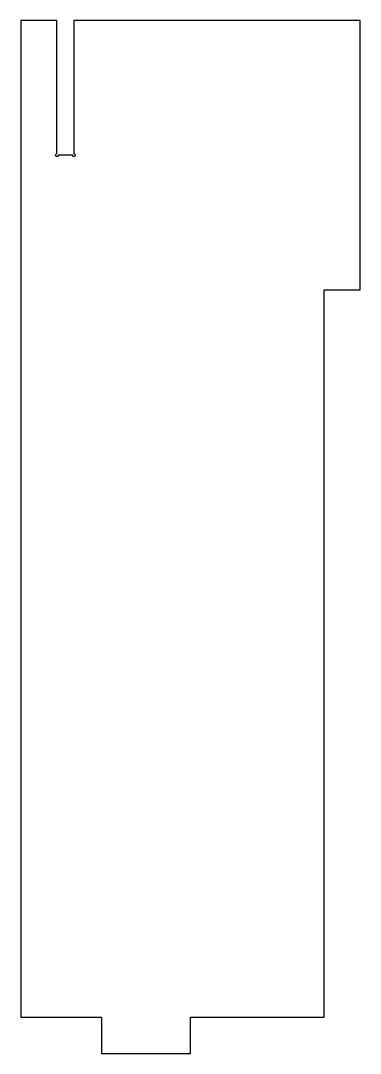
# Model space of a CAD drawing. Header units: millimetres. Extents: x -97 to -34, y 0 to 192.
import ezdxf

# ---------------------------------------------------------------- set-up
doc = ezdxf.new("R2010")
doc.units = ezdxf.units.MM

msp = doc.modelspace()

# ---------------------------------------------------------------- linework, layer by layer
msp.add_lwpolyline([(-90.25, 166.72, -2.414214), (-90.5, 166.97), (-90.5, 191.72), (-97.22, 191.72), (-97.22, 6.72), (-82.24, 6.72), (-82.24, 0), (-65.72, 0), (-65.72, 6.72), (-40.94, 6.72), (-40.94, 141.72), (-34.22, 141.72), (-34.22, 191.72), (-87.35, 191.72), (-87.35, 166.97, -2.414214), (-87.6, 166.72)], format="xyb", close=True)

doc.saveas('drawing.dxf')
